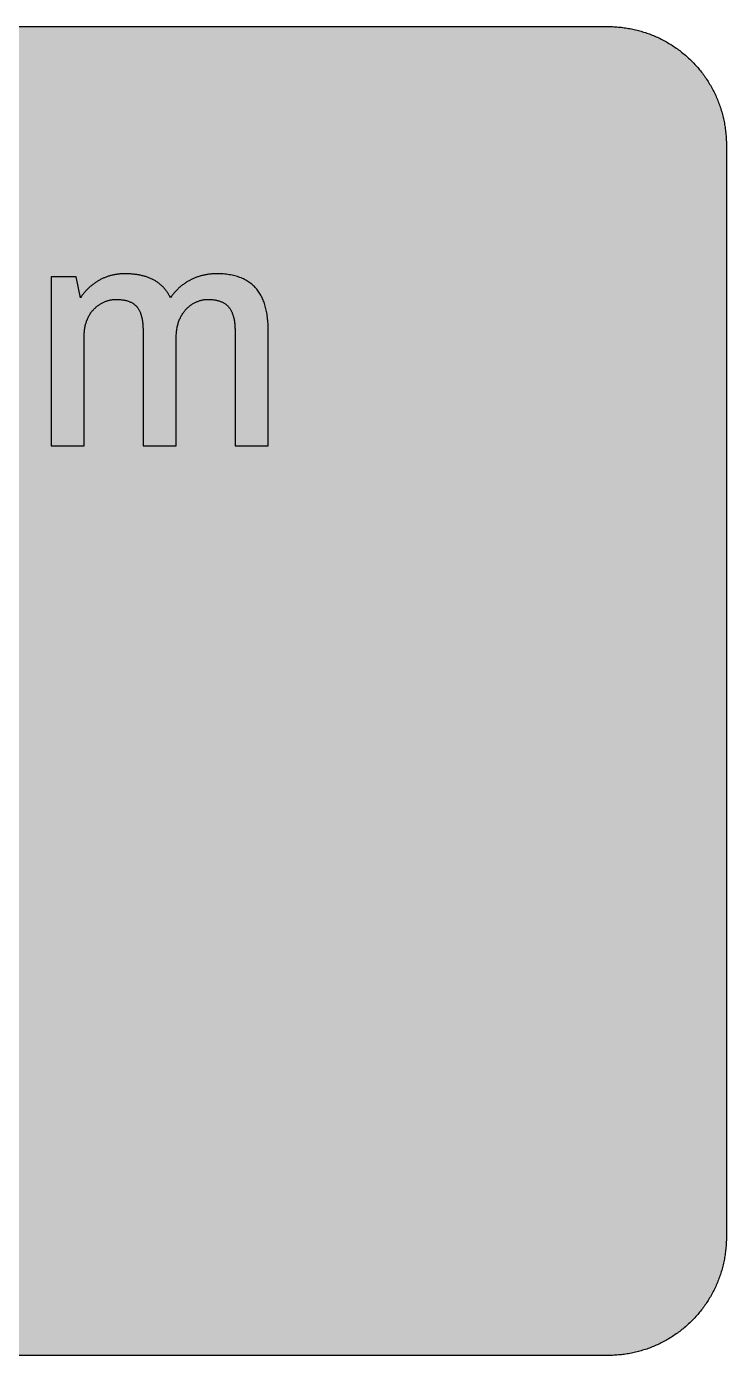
# Model space of a CAD drawing. Header units: millimetres. Extents: x 0 to 212, y 0 to 159.
# Drawn here: x 128.2 to 211.7, y 0.1 to 158.8 of the extents above; entities that cross this region are included whole.
import ezdxf

# ---------------------------------------------------------------- set-up
doc = ezdxf.new("R2010")
doc.units = ezdxf.units.MM

msp = doc.modelspace()

# ---------------------------------------------------------------- hatches: boundary and pattern name
for color, points in [(254, [(14.1633, 0.0536), (13.9878, 0.0533), (13.8125, 0.0559), (13.6373, 0.061), (13.462, 0.0686), (13.2893, 0.0787), (13.114, 0.0914), (12.9413, 0.1041), (12.7686, 0.1219), (12.5959, 0.1397), (12.4231, 0.16), (12.2504, 0.1829), (12.0777, 0.2057), (11.9075, 0.2337), (11.7373, 0.2616), (11.5672, 0.2921), (11.397, 0.3251), (11.2268, 0.3607), (11.0592, 0.3988), (10.8915, 0.4369), (10.7239, 0.4775), (10.5562, 0.5207), (10.3886, 0.5664), (10.2235, 0.6121), (10.0584, 0.6629), (9.8933, 0.7137), (9.7307, 0.7671), (9.5682, 0.8204), (9.4056, 0.8788), (9.2431, 0.9373), (9.083, 0.9982), (8.923, 1.0617), (8.763, 1.1252), (8.6055, 1.1938), (8.4455, 1.2624), (8.2906, 1.331), (8.1331, 1.4046), (7.9781, 1.4783), (7.8232, 1.5545), (7.6708, 1.6332), (7.5184, 1.7145), (7.366, 1.7958), (7.2161, 1.8796), (7.0663, 1.966), (6.919, 2.0523), (6.7716, 2.1438), (6.6243, 2.2352), (6.4795, 2.3266), (6.3348, 2.4232), (6.19, 2.5197), (6.0477, 2.6187), (5.908, 2.7178), (5.7683, 2.8194), (5.6286, 2.9235), (5.4915, 3.0302), (5.3543, 3.1369), (5.2197, 3.2461), (5.0851, 3.3579), (4.953, 3.4722), (4.8209, 3.5865), (4.6914, 3.7033), (4.5644, 3.8202), (4.4348, 3.9395), (4.3104, 4.0615), (4.1859, 4.1859), (4.0615, 4.3104), (3.9395, 4.4348), (3.8202, 4.5618), (3.7033, 4.6914), (3.5865, 4.8209), (3.4722, 4.953), (3.3579, 5.0851), (3.2487, 5.2197), (3.1369, 5.3543), (3.0302, 5.4915), (2.9235, 5.6286), (2.8194, 5.7683), (2.7178, 5.908), (2.6187, 6.0477), (2.5197, 6.19), (2.4232, 6.3348), (2.3266, 6.477), (2.2352, 6.6243), (2.1438, 6.7691), (2.0523, 6.919), (1.966, 7.0663), (1.8796, 7.2161), (1.7958, 7.366), (1.7145, 7.5184), (1.6332, 7.6708), (1.5545, 7.8232), (1.4783, 7.9781), (1.4046, 8.1331), (1.331, 8.2906), (1.2598, 8.4455), (1.1913, 8.603), (1.1252, 8.763), (1.0592, 8.923), (0.9982, 9.083), (0.9373, 9.2431), (0.8763, 9.4056), (0.8204, 9.5682), (0.7645, 9.7307), (0.7112, 9.8933), (0.6604, 10.0584), (0.6121, 10.2235), (0.5639, 10.3911), (0.5207, 10.5562), (0.4775, 10.7239), (0.4343, 10.8915), (0.3962, 11.0592), (0.3607, 11.2268), (0.3251, 11.397), (0.2921, 11.5672), (0.2616, 11.7373), (0.2311, 11.9075), (0.2057, 12.0802), (0.1803, 12.2504), (0.1575, 12.4231), (0.1372, 12.5959), (0.1194, 12.7686), (0.1041, 12.9413), (0.0889, 13.1166), (0.0787, 13.2893), (0.0686, 13.4645), (0.061, 13.6373), (0.0559, 13.8125), (0.0508, 13.9878), (0.0508, 14.163), (0.0522, 144.6925), (0.0508, 144.8664), (0.0559, 145.0416), (0.061, 145.2169), (0.0686, 145.3896), (0.0787, 145.5649), (0.0889, 145.7376), (0.1041, 145.9128), (0.1194, 146.0856), (0.1372, 146.2583), (0.1575, 146.431), (0.1803, 146.6037), (0.2057, 146.7739), (0.2311, 146.9466), (0.2616, 147.1168), (0.2921, 147.287), (0.3251, 147.4572), (0.3607, 147.6248), (0.3962, 147.795), (0.4343, 147.9626), (0.4775, 148.1303), (0.5207, 148.2979), (0.5639, 148.463), (0.6121, 148.6281), (0.6604, 148.7932), (0.7112, 148.9583), (0.7645, 149.1234), (0.8204, 149.286), (0.8763, 149.4485), (0.9373, 149.6111), (0.9982, 149.7711), (1.0592, 149.9311), (1.1252, 150.0911), (1.1913, 150.2486), (1.2598, 150.4061), (1.331, 150.5636), (1.4046, 150.7185), (1.4783, 150.876), (1.5545, 151.0284), (1.6332, 151.1833), (1.7145, 151.3357), (1.7958, 151.4856), (1.8796, 151.638), (1.966, 151.7879), (2.0523, 151.9352), (2.1438, 152.0825), (2.2352, 152.2298), (2.3266, 152.3746), (2.4232, 152.5194), (2.5197, 152.6616), (2.6187, 152.8039), (2.7178, 152.9461), (2.8194, 153.0858), (2.9235, 153.2255), (3.0302, 153.3627), (3.1369, 153.4973), (3.2487, 153.6344), (3.3579, 153.7665), (3.4722, 153.8986), (3.5865, 154.0307), (3.7033, 154.1602), (3.8202, 154.2898), (3.9395, 154.4168), (4.0615, 154.5438), (4.1859, 154.6682), (4.3104, 154.7901), (4.4348, 154.9121), (4.5644, 155.034), (4.6914, 155.1508), (4.8209, 155.2677), (4.953, 155.382), (5.0851, 155.4937), (5.2197, 155.6055), (5.3543, 155.7147), (5.4915, 155.8239), (5.6286, 155.9281), (5.7683, 156.0322), (5.908, 156.1338), (6.0477, 156.2354), (6.19, 156.3345), (6.3348, 156.431), (6.4795, 156.525), (6.6243, 156.6189), (6.7716, 156.7104), (6.919, 156.7993), (7.0663, 156.8882), (7.2161, 156.9745), (7.366, 157.0584), (7.5184, 157.1396), (7.6708, 157.2209), (7.8232, 157.2971), (7.9781, 157.3733), (8.1331, 157.4495), (8.2906, 157.5206), (8.4455, 157.5918), (8.6055, 157.6603), (8.763, 157.7289), (8.923, 157.7924), (9.083, 157.8559), (9.2431, 157.9169), (9.4056, 157.9753), (9.5682, 158.0337), (9.7307, 158.0871), (9.8933, 158.1404), (10.0584, 158.1912), (10.2235, 158.242), (10.3886, 158.2877), (10.5562, 158.3334), (10.7239, 158.3766), (10.8915, 158.4173), (11.0592, 158.4579), (11.2268, 158.4935), (11.397, 158.529), (11.5672, 158.562), (11.7373, 158.5925), (11.9075, 158.6205), (12.0777, 158.6484), (12.2504, 158.6713), (12.4231, 158.6941), (12.5959, 158.7144), (12.7686, 158.7322), (12.9413, 158.75), (13.114, 158.7627), (13.2893, 158.7754), (13.462, 158.7856), (13.6373, 158.7932), (13.8125, 158.7983), (13.9878, 158.8008), (14.163, 158.8033), (197.6078, 158.8036), (197.7822, 158.8008), (197.9574, 158.7983), (198.1327, 158.7932), (198.3054, 158.7856), (198.4807, 158.7754), (198.6534, 158.7627), (198.8287, 158.75), (199.0014, 158.7322), (199.1741, 158.7144), (199.3468, 158.6941), (199.5195, 158.6713), (199.6897, 158.6484), (199.8624, 158.6205), (200.0326, 158.5925), (200.2028, 158.562), (200.373, 158.529), (200.5432, 158.4935), (200.7108, 158.4579), (200.8784, 158.4173), (201.0461, 158.3766), (201.2137, 158.3334), (201.3788, 158.2877), (201.5465, 158.242), (201.7116, 158.1912), (201.8767, 158.1404), (202.0392, 158.0871), (202.2018, 158.0337), (202.3643, 157.9753), (202.5269, 157.9169), (202.6869, 157.8559), (202.8469, 157.7924), (203.007, 157.7289), (203.167, 157.6603), (203.3245, 157.5918), (203.4794, 157.5206), (203.6369, 157.4495), (203.7918, 157.3733), (203.9468, 157.2971), (204.0992, 157.2209), (204.2516, 157.1396), (204.404, 157.0584), (204.5538, 156.9745), (204.7037, 156.8882), (204.8535, 156.7993), (205.0009, 156.7104), (205.1456, 156.6189), (205.293, 156.525), (205.4352, 156.431), (205.58, 156.3345), (205.7222, 156.2354), (205.8619, 156.1338), (206.0016, 156.0322), (206.1413, 155.9281), (206.2785, 155.8239), (206.4156, 155.7147), (206.5503, 155.6055), (206.6849, 155.4937), (206.817, 155.382), (206.949, 155.2677), (207.0786, 155.1508), (207.2081, 155.034), (207.3351, 154.9121), (207.4596, 154.7901), (207.584, 154.6682), (207.7085, 154.5438), (207.8304, 154.4168), (207.9498, 154.2898), (208.0666, 154.1602), (208.1835, 154.0307), (208.2978, 153.8986), (208.4121, 153.7665), (208.5238, 153.6344), (208.6331, 153.4973), (208.7397, 153.3627), (208.8464, 153.2255), (208.9506, 153.0858), (209.0522, 152.9461), (209.1512, 152.8039), (209.2503, 152.6616), (209.3468, 152.5194), (209.4433, 152.3746), (209.5348, 152.2298), (209.6262, 152.0825), (209.7176, 151.9352), (209.804, 151.7879), (209.8904, 151.638), (209.9742, 151.4856), (210.0555, 151.3357), (210.1367, 151.1833), (210.2155, 151.0284), (210.2917, 150.876), (210.3653, 150.7185), (210.439, 150.5636), (210.5076, 150.4061), (210.5762, 150.2486), (210.6447, 150.0911), (210.7082, 149.9311), (210.7717, 149.7711), (210.8327, 149.6111), (210.8911, 149.4485), (210.9495, 149.286), (211.0029, 149.1234), (211.0562, 148.9583), (211.107, 148.7932), (211.1578, 148.6281), (211.2035, 148.463), (211.2493, 148.2979), (211.2924, 148.1303), (211.3331, 147.9626), (211.3712, 147.795), (211.4093, 147.6248), (211.4448, 147.4572), (211.4779, 147.287), (211.5083, 147.1168), (211.5363, 146.9466), (211.5642, 146.7739), (211.5871, 146.6037), (211.6099, 146.431), (211.6303, 146.2583), (211.648, 146.0856), (211.6658, 145.9128), (211.6785, 145.7376), (211.6912, 145.5649), (211.7014, 145.3896), (211.709, 145.2169), (211.7141, 145.0416), (211.7166, 144.8664), (211.7166, 144.6911), (211.7189, 14.1647), (211.7166, 13.9878), (211.7141, 13.8125), (211.709, 13.6373), (211.7014, 13.4645), (211.6912, 13.2893), (211.6785, 13.1166), (211.6658, 12.9413), (211.648, 12.7686), (211.6303, 12.5959), (211.6099, 12.4231), (211.5871, 12.2504), (211.5642, 12.0802), (211.5363, 11.9075), (211.5083, 11.7373), (211.4779, 11.5672), (211.4448, 11.397), (211.4093, 11.2268), (211.3712, 11.0592), (211.3331, 10.8915), (211.2924, 10.7239), (211.2493, 10.5562), (211.2035, 10.3911), (211.1578, 10.2235), (211.107, 10.0584), (211.0562, 9.8933), (211.0029, 9.7307), (210.9495, 9.5682), (210.8911, 9.4056), (210.8327, 9.2431), (210.7717, 9.083), (210.7082, 8.923), (210.6447, 8.763), (210.5762, 8.603), (210.5076, 8.4455), (210.439, 8.2906), (210.3653, 8.1331), (210.2917, 7.9781), (210.2155, 7.8232), (210.1367, 7.6708), (210.0555, 7.5184), (209.9742, 7.366), (209.8904, 7.2161), (209.804, 7.0663), (209.7176, 6.919), (209.6262, 6.7691), (209.5348, 6.6243), (209.4433, 6.477), (209.3468, 6.3348), (209.2503, 6.19), (209.1512, 6.0477), (209.0522, 5.908), (208.9506, 5.7683), (208.8464, 5.6286), (208.7397, 5.4915), (208.6331, 5.3543), (208.5238, 5.2197), (208.4121, 5.0851), (208.2978, 4.953), (208.1835, 4.8209), (208.0666, 4.6914), (207.9498, 4.5618), (207.8304, 4.4348), (207.7085, 4.3104), (207.584, 4.1859), (207.4596, 4.0615), (207.3351, 3.9395), (207.2081, 3.8202), (207.0786, 3.7033), (206.949, 3.5865), (206.817, 3.4722), (206.6849, 3.3579), (206.5503, 3.2461), (206.4156, 3.1369), (206.2785, 3.0302), (206.1413, 2.9235), (206.0016, 2.8194), (205.8619, 2.7178), (205.7222, 2.6187), (205.58, 2.5197), (205.4352, 2.4232), (205.293, 2.3266), (205.1456, 2.2352), (205.0009, 2.1438), (204.8535, 2.0523), (204.7037, 1.966), (204.5538, 1.8796), (204.404, 1.7958), (204.2516, 1.7145), (204.0992, 1.6332), (203.9468, 1.5545), (203.7918, 1.4783), (203.6369, 1.4046), (203.4794, 1.331), (203.3245, 1.2624), (203.167, 1.1938), (203.007, 1.1252), (202.8469, 1.0617), (202.6869, 0.9982), (202.5269, 0.9373), (202.3643, 0.8788), (202.2018, 0.8204), (202.0392, 0.7671), (201.8767, 0.7137), (201.7116, 0.6629), (201.5465, 0.6121), (201.3788, 0.5664), (201.2137, 0.5207), (201.0461, 0.4775), (200.8784, 0.4369), (200.7108, 0.3988), (200.5432, 0.3607), (200.373, 0.3251), (200.2028, 0.2921), (200.0326, 0.2616), (199.8624, 0.2337), (199.6897, 0.2057), (199.5195, 0.1829), (199.3468, 0.16), (199.1741, 0.1397), (199.0014, 0.1219), (198.8287, 0.1041), (198.6534, 0.0914), (198.4807, 0.0787), (198.3054, 0.0686), (198.1327, 0.061), (197.9574, 0.0559), (197.7822, 0.0533), (197.6069, 0.0533)]), (59, [(146.0306, 108.7092), (146.0306, 121.708), (146.0297, 121.854), (146.0348, 121.9962), (146.0424, 122.1359), (146.0551, 122.2756), (146.0678, 122.4102), (146.0856, 122.5448), (146.1033, 122.6744), (146.1262, 122.8014), (146.1516, 122.9284), (146.177, 123.0503), (146.2075, 123.1722), (146.2405, 123.2891), (146.2761, 123.4059), (146.3116, 123.5177), (146.3523, 123.6294), (146.3929, 123.7361), (146.4361, 123.8428), (146.4818, 123.9444), (146.5301, 124.046), (146.5809, 124.1425), (146.6317, 124.239), (146.685, 124.333), (146.7409, 124.4244), (146.7993, 124.5133), (146.8577, 124.5997), (146.9187, 124.6835), (146.9796, 124.7648), (147.0431, 124.8435), (147.1092, 124.9197), (147.1752, 124.9934), (147.2413, 125.0671), (147.3098, 125.1356), (147.3784, 125.2042), (147.4495, 125.2703), (147.5232, 125.3312), (147.5943, 125.3922), (147.668, 125.4506), (147.7416, 125.5065), (147.8178, 125.5624), (147.894, 125.6132), (147.9702, 125.6614), (148.0464, 125.7097), (148.1252, 125.7554), (148.2039, 125.7986), (148.2801, 125.8392), (148.3589, 125.8773), (148.4376, 125.9129), (148.5163, 125.9484), (148.5976, 125.9789), (148.6764, 126.0094), (148.7551, 126.0373), (148.8338, 126.0627), (148.9126, 126.0856), (148.9913, 126.1085), (149.0701, 126.1262), (149.1488, 126.144), (149.2275, 126.1593), (149.3037, 126.172), (149.3799, 126.1847), (149.4561, 126.1923), (149.5323, 126.1999), (149.606, 126.205), (149.6822, 126.2075), (149.7533, 126.2101), (149.8625, 126.2075), (149.9692, 126.205), (150.0734, 126.2024), (150.175, 126.1948), (150.2766, 126.1897), (150.3731, 126.1796), (150.4696, 126.1694), (150.5636, 126.1567), (150.6576, 126.1415), (150.749, 126.1262), (150.8354, 126.1085), (150.9243, 126.0907), (151.0081, 126.0678), (151.0919, 126.0475), (151.1732, 126.0221), (151.2519, 125.9942), (151.3307, 125.9662), (151.4043, 125.9383), (151.4805, 125.9053), (151.5516, 125.8722), (151.6228, 125.8367), (151.6888, 125.7986), (151.7574, 125.7579), (151.8209, 125.7173), (151.8844, 125.6741), (151.9453, 125.6284), (152.0063, 125.5827), (152.0622, 125.5319), (152.1181, 125.4811), (152.1739, 125.4277), (152.2273, 125.3744), (152.2781, 125.316), (152.3263, 125.2576), (152.3746, 125.1966), (152.4203, 125.1331), (152.4635, 125.0671), (152.5067, 124.9985), (152.5473, 124.9299), (152.5854, 124.8588), (152.6235, 124.7826), (152.6591, 124.7064), (152.6946, 124.6302), (152.7251, 124.5489), (152.7581, 124.4651), (152.7861, 124.3813), (152.814, 124.2949), (152.8394, 124.2035), (152.8648, 124.112), (152.8877, 124.018), (152.9105, 123.9241), (152.9309, 123.825), (152.9486, 123.7234), (152.9664, 123.6218), (152.9817, 123.5151), (152.9944, 123.4084), (153.0071, 123.2967), (153.0172, 123.1849), (153.0274, 123.0706), (153.035, 122.9512), (153.0426, 122.8319), (153.0477, 122.7099), (153.0502, 122.5855), (153.0528, 122.4585), (153.0528, 122.3289), (153.0544, 108.7092), (157.0122, 108.7092), (157.0122, 122.5225), (157.0101, 122.7226), (157.005, 122.9233), (156.9999, 123.1189), (156.9898, 123.3145), (156.9771, 123.505), (156.9618, 123.6929), (156.9441, 123.8783), (156.9237, 124.0587), (156.9009, 124.239), (156.8755, 124.4143), (156.845, 124.587), (156.8145, 124.7572), (156.779, 124.9248), (156.7409, 125.0899), (156.7028, 125.2525), (156.657, 125.41), (156.6113, 125.5649), (156.5631, 125.7173), (156.5097, 125.8672), (156.4564, 126.0119), (156.398, 126.1567), (156.337, 126.2964), (156.271, 126.4336), (156.2049, 126.5682), (156.1338, 126.6977), (156.0601, 126.8273), (155.9839, 126.9517), (155.9052, 127.0737), (155.8239, 127.1905), (155.7376, 127.3073), (155.6487, 127.4191), (155.5572, 127.5283), (155.4607, 127.6325), (155.3616, 127.7366), (155.26, 127.8357), (155.1559, 127.9296), (155.0467, 128.0236), (154.9375, 128.1125), (154.8206, 128.1989), (154.7038, 128.2827), (154.5819, 128.364), (154.4574, 128.4402), (154.3304, 128.5138), (154.1983, 128.5824), (154.0637, 128.6485), (153.9265, 128.712), (153.7843, 128.7729), (153.6395, 128.8288), (153.4897, 128.8821), (153.3398, 128.9329), (153.1849, 128.9787), (153.0248, 129.0218), (152.8623, 129.0625), (152.6972, 129.098), (152.527, 129.1311), (152.3543, 129.1615), (152.179, 129.1869), (151.9987, 129.2098), (151.8133, 129.2301), (151.6278, 129.2454), (151.4373, 129.2581), (151.2418, 129.2657), (151.0436, 129.2708), (150.8404, 129.2733), (150.7439, 129.2733), (150.6474, 129.2708), (150.5509, 129.2682), (150.4544, 129.2631), (150.3578, 129.2581), (150.2613, 129.2504), (150.1673, 129.2403), (150.0708, 129.2301), (149.9743, 129.22), (149.8778, 129.2073), (149.7813, 129.1946), (149.6847, 129.1793), (149.5908, 129.1615), (149.4942, 129.1438), (149.3977, 129.1234), (149.3037, 129.1031), (149.2098, 129.0803), (149.1132, 129.0574), (149.0193, 129.032), (148.9253, 129.0066), (148.8313, 128.9787), (148.7373, 128.9482), (148.6459, 128.9177), (148.5519, 128.8872), (148.4605, 128.8542), (148.3665, 128.8186), (148.275, 128.7831), (148.1836, 128.745), (148.0947, 128.7069), (148.0033, 128.6662), (147.9144, 128.6231), (147.8229, 128.5799), (147.734, 128.5342), (147.6477, 128.4884), (147.5588, 128.4402), (147.4724, 128.3919), (147.386, 128.3411), (147.2997, 128.2903), (147.2133, 128.2344), (147.1295, 128.1811), (147.0457, 128.1252), (146.9619, 128.0668), (146.878, 128.0058), (146.7968, 127.9449), (146.7155, 127.8839), (146.6342, 127.8179), (146.5555, 127.7518), (146.4767, 127.6858), (146.398, 127.6172), (146.3192, 127.5461), (146.243, 127.475), (146.1668, 127.4013), (146.0932, 127.3277), (146.0195, 127.2515), (145.9459, 127.1727), (145.8722, 127.094), (145.8011, 127.0127), (145.7325, 126.9314), (145.6614, 126.8451), (145.5928, 126.7612), (145.5268, 126.6723), (145.4607, 126.5834), (145.3947, 126.4945), (145.3312, 126.4006), (145.288, 126.4895), (145.2448, 126.5784), (145.1991, 126.6622), (145.1534, 126.7485), (145.1051, 126.8298), (145.0569, 126.9111), (145.0061, 126.9924), (144.9553, 127.0711), (144.9019, 127.1499), (144.846, 127.2235), (144.7902, 127.2997), (144.7343, 127.3734), (144.6759, 127.4445), (144.6174, 127.5156), (144.5539, 127.5842), (144.493, 127.6528), (144.4295, 127.7188), (144.3634, 127.7849), (144.2974, 127.8484), (144.2288, 127.9093), (144.1602, 127.9703), (144.0891, 128.0312), (144.018, 128.0897), (143.9443, 128.1455), (143.8707, 128.2014), (143.7945, 128.2548), (143.7157, 128.3081), (143.637, 128.3589), (143.5583, 128.4097), (143.477, 128.458), (143.3932, 128.5062), (143.3093, 128.5519), (143.223, 128.5951), (143.1366, 128.6383), (143.0477, 128.6789), (142.9563, 128.7196), (142.8648, 128.7577), (142.7734, 128.7958), (142.6794, 128.8313), (142.5829, 128.8669), (142.4864, 128.8999), (142.3873, 128.9304), (142.2883, 128.9609), (142.1867, 128.9914), (142.0851, 129.0168), (141.9809, 129.0447), (141.8742, 129.0676), (141.7676, 129.093), (141.6583, 129.1133), (141.5491, 129.1336), (141.4374, 129.1539), (141.3256, 129.1717), (141.2113, 129.1869), (141.0945, 129.2022), (140.9776, 129.2149), (140.8582, 129.2276), (140.7389, 129.2377), (140.6169, 129.2479), (140.495, 129.2555), (140.3706, 129.2631), (140.2461, 129.2682), (140.1166, 129.2708), (139.9896, 129.2733), (139.8575, 129.2733), (139.7635, 129.2733), (139.6695, 129.2708), (139.5755, 129.2682), (139.4816, 129.2631), (139.3876, 129.2555), (139.2936, 129.2479), (139.1996, 129.2403), (139.1056, 129.2301), (139.0142, 129.2174), (138.9202, 129.2047), (138.8288, 129.1895), (138.7348, 129.1742), (138.6434, 129.1565), (138.5519, 129.1387), (138.4605, 129.1184), (138.369, 129.098), (138.2776, 129.0752), (138.1862, 129.0498), (138.0973, 129.0244), (138.0058, 128.999), (137.9169, 128.971), (137.828, 128.9406), (137.7391, 128.9101), (137.6502, 128.8771), (137.5613, 128.8415), (137.475, 128.8059), (137.3861, 128.7704), (137.2997, 128.7323), (137.2133, 128.6916), (137.1295, 128.651), (137.0432, 128.6104), (136.9593, 128.5646), (136.873, 128.5189), (136.7892, 128.4732), (136.7079, 128.4249), (136.6241, 128.3767), (136.5428, 128.3233), (136.4615, 128.2725), (136.3802, 128.2192), (136.2989, 128.1633), (136.2202, 128.1074), (136.1389, 128.049), (136.0627, 127.9881), (135.984, 127.9271), (135.9078, 127.8661), (135.829, 127.8001), (135.7554, 127.7366), (135.6792, 127.668), (135.6055, 127.602), (135.5319, 127.5309), (135.4582, 127.4597), (135.3845, 127.3861), (135.3134, 127.3124), (135.2448, 127.2388), (135.1737, 127.16), (135.1051, 127.0813), (135.0366, 127.0025), (134.968, 126.9213), (134.9019, 126.8374), (134.8359, 126.7536), (134.7724, 126.6673), (134.7064, 126.5809), (134.6454, 126.492), (134.5819, 126.4006), (134.0788, 128.8877), (131.0901, 128.8877), (131.0901, 108.7092), (135.049, 108.7092), (135.049, 121.9408), (135.0493, 122.0775), (135.0543, 122.2121), (135.062, 122.3442), (135.0721, 122.4737), (135.0874, 122.6007), (135.1026, 122.7252), (135.1229, 122.8496), (135.1458, 122.969), (135.1712, 123.0884), (135.1991, 123.2027), (135.2296, 123.317), (135.2626, 123.4288), (135.2982, 123.538), (135.3337, 123.6447), (135.3744, 123.7488), (135.4176, 123.8504), (135.4607, 123.9495), (135.509, 124.0485), (135.5573, 124.1425), (135.6081, 124.2365), (135.6589, 124.3279), (135.7147, 124.4168), (135.7706, 124.5032), (135.8265, 124.587), (135.8875, 124.6683), (135.9484, 124.747), (136.0094, 124.8258), (136.0729, 124.902), (136.1389, 124.9731), (136.205, 125.0442), (136.2735, 125.1128), (136.3421, 125.1814), (136.4132, 125.2449), (136.4844, 125.3058), (136.5555, 125.3668), (136.6291, 125.4252), (136.7028, 125.4811), (136.779, 125.5344), (136.8527, 125.5852), (136.9289, 125.636), (137.0051, 125.6843), (137.0838, 125.7275), (137.16, 125.7706), (137.2387, 125.8138), (137.3175, 125.8519), (137.3962, 125.8875), (137.4724, 125.923), (137.5512, 125.9561), (137.6299, 125.9865), (137.7086, 126.017), (137.7874, 126.0424), (137.8661, 126.0678), (137.9449, 126.0907), (138.0236, 126.111), (138.0998, 126.1288), (138.1785, 126.1466), (138.2547, 126.1618), (138.3309, 126.1745), (138.4071, 126.1847), (138.4808, 126.1923), (138.5545, 126.1999), (138.6281, 126.205), (138.7018, 126.2075), (138.7729, 126.2101), (138.8821, 126.2075), (138.9863, 126.205), (139.0904, 126.2024), (139.1945, 126.1974), (139.2936, 126.1897), (139.3927, 126.1821), (139.4892, 126.172), (139.5832, 126.1618), (139.6746, 126.1491), (139.766, 126.1339), (139.8549, 126.1186), (139.9413, 126.1008), (140.0277, 126.0805), (140.1089, 126.0602), (140.1902, 126.0373), (140.2715, 126.0119), (140.3477, 125.9865), (140.4239, 125.9561), (140.4976, 125.9281), (140.5687, 125.8951), (140.6398, 125.8621), (140.7084, 125.8265), (140.7744, 125.7884), (140.8405, 125.7478), (140.904, 125.7071), (140.9649, 125.664), (141.0233, 125.6182), (141.0818, 125.57), (141.1376, 125.5217), (141.191, 125.4684), (141.2443, 125.415), (141.2951, 125.3592), (141.3459, 125.3033), (141.3916, 125.2423), (141.4374, 125.1788), (141.4831, 125.1153), (141.5237, 125.0493), (141.5644, 124.9807), (141.605, 124.9096), (141.6431, 124.8359), (141.6787, 124.7597), (141.7117, 124.681), (141.7447, 124.5997), (141.7752, 124.5184), (141.8057, 124.4321), (141.8336, 124.3457), (141.859, 124.2543), (141.8844, 124.1628), (141.9073, 124.0663), (141.9276, 123.9698), (141.9479, 123.8707), (141.9682, 123.7666), (141.9835, 123.6624), (141.9987, 123.5532), (142.0139, 123.444), (142.0266, 123.3297), (142.0368, 123.2154), (142.047, 123.096), (142.0546, 122.9741), (142.0597, 122.8522), (142.0647, 122.7252), (142.0698, 122.5956), (142.0724, 122.4636), (142.0724, 122.3289), (142.0731, 108.7092)])]:
    msp.add_hatch(color=color).paths.add_polyline_path(points)
h = msp.add_hatch(color=59)
h.paths.add_polyline_path([(14.1633, 3.5814), (13.8887, 3.5839), (13.6169, 3.5941), (13.3477, 3.6119), (13.081, 3.6347), (12.8143, 3.6652), (12.5501, 3.7008), (12.2885, 3.7465), (12.0294, 3.7948), (11.7729, 3.8506), (11.5164, 3.9141), (11.2649, 3.9827), (11.016, 4.0564), (10.7671, 4.1351), (10.5232, 4.2215), (10.2819, 4.3129), (10.0432, 4.412), (9.8069, 4.5161), (9.5733, 4.6228), (9.3447, 4.7371), (9.1186, 4.8565), (8.8951, 4.9809), (8.6741, 5.113), (8.4582, 5.2476), (8.2448, 5.3873), (8.0366, 5.5321), (7.8308, 5.682), (7.6276, 5.8369), (7.4295, 5.9969), (7.2365, 6.1595), (7.046, 6.3297), (6.8605, 6.5024), (6.6777, 6.6802), (6.5024, 6.8605), (6.3271, 7.046), (6.1595, 7.2365), (5.9969, 7.432), (5.8369, 7.6302), (5.682, 7.8308), (5.5321, 8.0366), (5.3873, 8.2448), (5.2451, 8.4582), (5.1105, 8.6741), (4.9809, 8.8951), (4.8565, 9.1186), (4.7371, 9.3447), (4.6228, 9.5758), (4.5136, 9.8069), (4.4094, 10.0432), (4.3129, 10.2819), (4.2215, 10.5232), (4.1351, 10.7696), (4.0538, 11.016), (3.9802, 11.2649), (3.9116, 11.5189), (3.8506, 11.7729), (3.7948, 12.0294), (3.744, 12.2911), (3.7008, 12.5527), (3.6627, 12.8143), (3.6322, 13.081), (3.6093, 13.3502), (3.5916, 13.6195), (3.5814, 13.8913), (3.5789, 14.163), (3.58, 144.6925), (3.5814, 144.9654), (3.5916, 145.2347), (3.6093, 145.5064), (3.6322, 145.7731), (3.6627, 146.0398), (3.7008, 146.304), (3.744, 146.5656), (3.7948, 146.8247), (3.8506, 147.0812), (3.9116, 147.3352), (3.9802, 147.5892), (4.0538, 147.8382), (4.1351, 148.0845), (4.2215, 148.3309), (4.3129, 148.5722), (4.4094, 148.811), (4.5136, 149.0472), (4.6228, 149.2783), (4.7371, 149.5095), (4.8565, 149.7355), (4.9809, 149.9591), (5.1105, 150.1775), (5.2451, 150.3959), (5.3873, 150.6093), (5.5321, 150.8176), (5.682, 151.0233), (5.8369, 151.224), (5.9969, 151.4221), (6.1595, 151.6177), (6.3271, 151.8056), (6.5024, 151.9936), (6.6777, 152.1739), (6.8605, 152.3517), (7.046, 152.5245), (7.2365, 152.6946), (7.4295, 152.8572), (7.6276, 153.0172), (7.8308, 153.1722), (8.0366, 153.322), (8.2448, 153.4668), (8.4582, 153.6065), (8.6741, 153.7411), (8.8951, 153.8732), (9.1186, 153.9977), (9.3447, 154.117), (9.5733, 154.2313), (9.8069, 154.3406), (10.0432, 154.4422), (10.2819, 154.5412), (10.5232, 154.6327), (10.7671, 154.719), (11.016, 154.7978), (11.2649, 154.874), (11.5164, 154.9425), (11.7729, 155.0035), (12.0294, 155.0594), (12.2885, 155.1102), (12.5501, 155.1534), (12.8143, 155.1889), (13.081, 155.2194), (13.3477, 155.2448), (13.6169, 155.26), (13.8887, 155.2702), (14.163, 155.2753), (197.6078, 155.2758), (197.8787, 155.2702), (198.1505, 155.26), (198.4197, 155.2448), (198.689, 155.2194), (198.9557, 155.1889), (199.2173, 155.1534), (199.4789, 155.1102), (199.7405, 155.0594), (199.9971, 155.0035), (200.2511, 154.9425), (200.5051, 154.874), (200.754, 154.7978), (201.0004, 154.719), (201.2467, 154.6327), (201.488, 154.5412), (201.7268, 154.4422), (201.963, 154.3406), (202.1942, 154.2313), (202.4253, 154.117), (202.6514, 153.9977), (202.8749, 153.8732), (203.0959, 153.7411), (203.3118, 153.6065), (203.5251, 153.4668), (203.7334, 153.322), (203.9391, 153.1722), (204.1398, 153.0172), (204.3379, 152.8572), (204.5335, 152.6946), (204.724, 152.5245), (204.9094, 152.3517), (205.0898, 152.1739), (205.2676, 151.9936), (205.4403, 151.8056), (205.6105, 151.6177), (205.773, 151.4221), (205.933, 151.224), (206.088, 151.0233), (206.2378, 150.8176), (206.3826, 150.6093), (206.5223, 150.3959), (206.6569, 150.1775), (206.789, 149.9591), (206.9135, 149.7355), (207.0329, 149.5095), (207.1472, 149.2783), (207.2538, 149.0472), (207.358, 148.811), (207.457, 148.5722), (207.5485, 148.3309), (207.6348, 148.0845), (207.7136, 147.8382), (207.7872, 147.5892), (207.8558, 147.3352), (207.9193, 147.0812), (207.9752, 146.8247), (208.0235, 146.5656), (208.0692, 146.304), (208.1047, 146.0398), (208.1352, 145.7731), (208.1581, 145.5064), (208.1759, 145.2347), (208.186, 144.9654), (208.1911, 144.6911), (208.1911, 14.1647), (208.186, 13.8913), (208.1759, 13.6195), (208.1581, 13.3502), (208.1352, 13.081), (208.1047, 12.8143), (208.0692, 12.5527), (208.0235, 12.2911), (207.9752, 12.0294), (207.9193, 11.7729), (207.8558, 11.5189), (207.7872, 11.2649), (207.7136, 11.016), (207.6348, 10.7696), (207.5485, 10.5232), (207.457, 10.2819), (207.358, 10.0432), (207.2538, 9.8069), (207.1472, 9.5758), (207.0329, 9.3447), (206.9135, 9.1186), (206.789, 8.8951), (206.6569, 8.6741), (206.5223, 8.4582), (206.3826, 8.2448), (206.2378, 8.0366), (206.088, 7.8308), (205.933, 7.6302), (205.773, 7.432), (205.6105, 7.2365), (205.4403, 7.046), (205.2676, 6.8605), (205.0898, 6.6802), (204.9094, 6.5024), (204.724, 6.3297), (204.5335, 6.1595), (204.3379, 5.9969), (204.1398, 5.8369), (203.9391, 5.682), (203.7334, 5.5321), (203.5251, 5.3873), (203.3118, 5.2476), (203.0959, 5.113), (202.8749, 4.9809), (202.6514, 4.8565), (202.4253, 4.7371), (202.1942, 4.6228), (201.963, 4.5161), (201.7268, 4.412), (201.488, 4.3129), (201.2467, 4.2215), (201.0004, 4.1351), (200.754, 4.0564), (200.5051, 3.9827), (200.2511, 3.9141), (199.9971, 3.8506), (199.7405, 3.7948), (199.4789, 3.7465), (199.2173, 3.7008), (198.9557, 3.6652), (198.689, 3.6347), (198.4197, 3.6119), (198.1505, 3.5941), (197.8787, 3.5839), (197.6069, 3.5789)])
h.paths.add_polyline_path([(14.1633, 8.8731), (14.0259, 8.8748), (13.8887, 8.8798), (13.7541, 8.8875), (13.622, 8.9002), (13.4874, 8.9154), (13.3553, 8.9332), (13.2258, 8.9535), (13.0962, 8.9789), (12.9667, 9.0068), (12.8397, 9.0373), (12.7127, 9.0729), (12.5882, 9.1084), (12.4663, 9.1491), (12.3419, 9.1923), (12.2225, 9.238), (12.1031, 9.2888), (11.9837, 9.3396), (11.8694, 9.3929), (11.7526, 9.4513), (11.6408, 9.5098), (11.5291, 9.5733), (11.4198, 9.6368), (11.3106, 9.7053), (11.2039, 9.7765), (11.0998, 9.8476), (10.9957, 9.9238), (10.8966, 10), (10.7975, 10.0787), (10.6985, 10.1625), (10.6045, 10.2464), (10.5105, 10.3327), (10.4216, 10.4216), (10.3327, 10.5131), (10.2464, 10.6045), (10.16, 10.701), (10.0787, 10.7975), (10, 10.8966), (9.9212, 10.9982), (9.8476, 11.0998), (9.7739, 11.2039), (9.7053, 11.3106), (9.6368, 11.4198), (9.5707, 11.5291), (9.5098, 11.6408), (9.4488, 11.7551), (9.3929, 11.8694), (9.337, 11.9863), (9.2862, 12.1031), (9.238, 12.2225), (9.1923, 12.3444), (9.1491, 12.4663), (9.1084, 12.5908), (9.0703, 12.7152), (9.0373, 12.8397), (9.0068, 12.9692), (8.9789, 13.0962), (8.9535, 13.2258), (8.9306, 13.3579), (8.9129, 13.4899), (8.8976, 13.622), (8.8849, 13.7566), (8.8773, 13.8913), (8.8722, 14.0259), (8.8697, 14.163), (8.8717, 144.6925), (8.8722, 144.8283), (8.8773, 144.9629), (8.8849, 145.0975), (8.8976, 145.2321), (8.9129, 145.3642), (8.9306, 145.4963), (8.9535, 145.6284), (8.9789, 145.7579), (9.0068, 145.8849), (9.0373, 146.0144), (9.0703, 146.1389), (9.1084, 146.2634), (9.1491, 146.3878), (9.1923, 146.5097), (9.238, 146.6317), (9.2862, 146.751), (9.337, 146.8679), (9.3929, 146.9847), (9.4488, 147.099), (9.5098, 147.2133), (9.5707, 147.3251), (9.6368, 147.4343), (9.7053, 147.5435), (9.7739, 147.6502), (9.8476, 147.7543), (9.9212, 147.8559), (10, 147.9575), (10.0787, 148.0566), (10.16, 148.1531), (10.2464, 148.2496), (10.3327, 148.3411), (10.4216, 148.4325), (10.5105, 148.5214), (10.6045, 148.6078), (10.6985, 148.6916), (10.7975, 148.7754), (10.8966, 148.8542), (10.9957, 148.9304), (11.0998, 149.0066), (11.2039, 149.0777), (11.3106, 149.1488), (11.4198, 149.2174), (11.5291, 149.2809), (11.6408, 149.3444), (11.7526, 149.4028), (11.8694, 149.4612), (11.9837, 149.5146), (12.1031, 149.5679), (12.2225, 149.6162), (12.3419, 149.6619), (12.4663, 149.7051), (12.5882, 149.7457), (12.7127, 149.7813), (12.8397, 149.8168), (12.9667, 149.8473), (13.0962, 149.8752), (13.2258, 149.9006), (13.3553, 149.921), (13.4874, 149.9413), (13.622, 149.9565), (13.7541, 149.9667), (13.8887, 149.9768), (14.0259, 149.9819), (14.163, 149.9819), (197.6078, 149.9842), (197.7441, 149.9819), (197.8787, 149.9768), (198.0133, 149.9667), (198.1479, 149.9565), (198.28, 149.9413), (198.4121, 149.921), (198.5442, 149.9006), (198.6737, 149.8752), (198.8007, 149.8473), (198.9303, 149.8168), (199.0547, 149.7813), (199.1792, 149.7457), (199.3036, 149.7051), (199.4256, 149.6619), (199.5475, 149.6162), (199.6669, 149.5679), (199.7837, 149.5146), (199.9005, 149.4612), (200.0148, 149.4028), (200.1291, 149.3444), (200.2409, 149.2809), (200.3501, 149.2174), (200.4593, 149.1488), (200.566, 149.0777), (200.6702, 149.0066), (200.7718, 148.9304), (200.8734, 148.8542), (200.9724, 148.7754), (201.0689, 148.6916), (201.1655, 148.6078), (201.2569, 148.5214), (201.3483, 148.4325), (201.4372, 148.3411), (201.5236, 148.2496), (201.6074, 148.1531), (201.6912, 148.0566), (201.77, 147.9575), (201.8462, 147.8559), (201.9224, 147.7543), (201.9935, 147.6502), (202.0646, 147.5435), (202.1332, 147.4343), (202.1967, 147.3251), (202.2602, 147.2133), (202.3186, 147.099), (202.377, 146.9847), (202.4304, 146.8679), (202.4812, 146.751), (202.532, 146.6317), (202.5777, 146.5097), (202.6209, 146.3878), (202.6615, 146.2634), (202.6971, 146.1389), (202.7326, 146.0144), (202.7631, 145.8849), (202.7911, 145.7579), (202.8165, 145.6284), (202.8368, 145.4963), (202.8546, 145.3642), (202.8698, 145.2321), (202.8825, 145.0975), (202.8901, 144.9629), (202.8952, 144.8283), (202.8977, 144.6911), (202.8994, 14.1647), (202.8952, 14.0259), (202.8901, 13.8913), (202.8825, 13.7566), (202.8698, 13.622), (202.8546, 13.4899), (202.8368, 13.3579), (202.8165, 13.2258), (202.7911, 13.0962), (202.7631, 12.9692), (202.7326, 12.8397), (202.6971, 12.7152), (202.6615, 12.5908), (202.6209, 12.4663), (202.5777, 12.3444), (202.532, 12.2225), (202.4812, 12.1031), (202.4304, 11.9863), (202.377, 11.8694), (202.3186, 11.7551), (202.2602, 11.6408), (202.1967, 11.5291), (202.1332, 11.4198), (202.0646, 11.3106), (201.9935, 11.2039), (201.9224, 11.0998), (201.8462, 10.9982), (201.77, 10.8966), (201.6912, 10.7975), (201.6074, 10.701), (201.5236, 10.6045), (201.4372, 10.5131), (201.3483, 10.4216), (201.2569, 10.3327), (201.1655, 10.2464), (201.0689, 10.1625), (200.9724, 10.0787), (200.8734, 10), (200.7718, 9.9238), (200.6702, 9.8476), (200.566, 9.7765), (200.4593, 9.7053), (200.3501, 9.6368), (200.2409, 9.5733), (200.1291, 9.5098), (200.0148, 9.4513), (199.9005, 9.3929), (199.7837, 9.3396), (199.6669, 9.2888), (199.5475, 9.238), (199.4256, 9.1923), (199.3036, 9.1491), (199.1792, 9.1084), (199.0547, 9.0729), (198.9303, 9.0373), (198.8007, 9.0068), (198.6737, 8.9789), (198.5442, 8.9535), (198.4121, 8.9332), (198.28, 8.9154), (198.1479, 8.9002), (198.0133, 8.8875), (197.8787, 8.8798), (197.7441, 8.8748), (197.6069, 8.8722)], flags=16)

# ---------------------------------------------------------------- linework, layer by layer
at = {"color": 254}
msp.add_lwpolyline([(14.163, 158.8033), (197.6078, 158.8036), (197.7822, 158.8008), (197.9574, 158.7983), (198.1327, 158.7932), (198.3054, 158.7856), (198.4807, 158.7754), (198.6534, 158.7627), (198.8287, 158.75), (199.0014, 158.7322), (199.1741, 158.7144), (199.3468, 158.6941), (199.5195, 158.6713), (199.6897, 158.6484), (199.8624, 158.6205), (200.0326, 158.5925), (200.2028, 158.562), (200.373, 158.529), (200.5432, 158.4935), (200.7108, 158.4579), (200.8784, 158.4173), (201.0461, 158.3766), (201.2137, 158.3334), (201.3788, 158.2877), (201.5465, 158.242), (201.7116, 158.1912), (201.8767, 158.1404), (202.0392, 158.0871), (202.2018, 158.0337), (202.3643, 157.9753), (202.5269, 157.9169), (202.6869, 157.8559), (202.8469, 157.7924), (203.007, 157.7289), (203.167, 157.6603), (203.3245, 157.5918), (203.4794, 157.5206), (203.6369, 157.4495), (203.7918, 157.3733), (203.9468, 157.2971), (204.0992, 157.2209), (204.2516, 157.1396), (204.404, 157.0584), (204.5538, 156.9745), (204.7037, 156.8882), (204.8535, 156.7993), (205.0009, 156.7104), (205.1456, 156.6189), (205.293, 156.525), (205.4352, 156.431), (205.58, 156.3345), (205.7222, 156.2354), (205.8619, 156.1338), (206.0016, 156.0322), (206.1413, 155.9281), (206.2785, 155.8239), (206.4156, 155.7147), (206.5503, 155.6055), (206.6849, 155.4937), (206.817, 155.382), (206.949, 155.2677), (207.0786, 155.1508), (207.2081, 155.034), (207.3351, 154.9121), (207.4596, 154.7901), (207.584, 154.6682), (207.7085, 154.5438), (207.8304, 154.4168), (207.9498, 154.2898), (208.0666, 154.1602), (208.1835, 154.0307), (208.2978, 153.8986), (208.4121, 153.7665), (208.5238, 153.6344), (208.6331, 153.4973), (208.7397, 153.3627), (208.8464, 153.2255), (208.9506, 153.0858), (209.0522, 152.9461), (209.1512, 152.8039), (209.2503, 152.6616), (209.3468, 152.5194), (209.4433, 152.3746), (209.5348, 152.2298), (209.6262, 152.0825), (209.7176, 151.9352), (209.804, 151.7879), (209.8904, 151.638), (209.9742, 151.4856), (210.0555, 151.3357), (210.1367, 151.1833), (210.2155, 151.0284), (210.2917, 150.876), (210.3653, 150.7185), (210.439, 150.5636), (210.5076, 150.4061), (210.5762, 150.2486), (210.6447, 150.0911), (210.7082, 149.9311), (210.7717, 149.7711), (210.8327, 149.6111), (210.8911, 149.4485), (210.9495, 149.286), (211.0029, 149.1234), (211.0562, 148.9583), (211.107, 148.7932), (211.1578, 148.6281), (211.2035, 148.463), (211.2493, 148.2979), (211.2924, 148.1303), (211.3331, 147.9626), (211.3712, 147.795), (211.4093, 147.6248), (211.4448, 147.4572), (211.4779, 147.287), (211.5083, 147.1168), (211.5363, 146.9466), (211.5642, 146.7739), (211.5871, 146.6037), (211.6099, 146.431), (211.6303, 146.2583), (211.648, 146.0856), (211.6658, 145.9128), (211.6785, 145.7376), (211.6912, 145.5649), (211.7014, 145.3896), (211.709, 145.2169), (211.7141, 145.0416), (211.7166, 144.8664), (211.7166, 144.6911), (211.7189, 14.1647), (211.7166, 13.9878), (211.7141, 13.8125), (211.709, 13.6373), (211.7014, 13.4645), (211.6912, 13.2893), (211.6785, 13.1166), (211.6658, 12.9413), (211.648, 12.7686), (211.6303, 12.5959), (211.6099, 12.4231), (211.5871, 12.2504), (211.5642, 12.0802), (211.5363, 11.9075), (211.5083, 11.7373), (211.4779, 11.5672), (211.4448, 11.397), (211.4093, 11.2268), (211.3712, 11.0592), (211.3331, 10.8915), (211.2924, 10.7239), (211.2493, 10.5562), (211.2035, 10.3911), (211.1578, 10.2235), (211.107, 10.0584), (211.0562, 9.8933), (211.0029, 9.7307), (210.9495, 9.5682), (210.8911, 9.4056), (210.8327, 9.2431), (210.7717, 9.083), (210.7082, 8.923), (210.6447, 8.763), (210.5762, 8.603), (210.5076, 8.4455), (210.439, 8.2906), (210.3653, 8.1331), (210.2917, 7.9781), (210.2155, 7.8232), (210.1367, 7.6708), (210.0555, 7.5184), (209.9742, 7.366), (209.8904, 7.2161), (209.804, 7.0663), (209.7176, 6.919), (209.6262, 6.7691), (209.5348, 6.6243), (209.4433, 6.477), (209.3468, 6.3348), (209.2503, 6.19), (209.1512, 6.0477), (209.0522, 5.908), (208.9506, 5.7683), (208.8464, 5.6286), (208.7397, 5.4915), (208.6331, 5.3543), (208.5238, 5.2197), (208.4121, 5.0851), (208.2978, 4.953), (208.1835, 4.8209), (208.0666, 4.6914), (207.9498, 4.5618), (207.8304, 4.4348), (207.7085, 4.3104), (207.584, 4.1859), (207.4596, 4.0615), (207.3351, 3.9395), (207.2081, 3.8202), (207.0786, 3.7033), (206.949, 3.5865), (206.817, 3.4722), (206.6849, 3.3579), (206.5503, 3.2461), (206.4156, 3.1369), (206.2785, 3.0302), (206.1413, 2.9235), (206.0016, 2.8194), (205.8619, 2.7178), (205.7222, 2.6187), (205.58, 2.5197), (205.4352, 2.4232), (205.293, 2.3266), (205.1456, 2.2352), (205.0009, 2.1438), (204.8535, 2.0523), (204.7037, 1.966), (204.5538, 1.8796), (204.404, 1.7958), (204.2516, 1.7145), (204.0992, 1.6332), (203.9468, 1.5545), (203.7918, 1.4783), (203.6369, 1.4046), (203.4794, 1.331), (203.3245, 1.2624), (203.167, 1.1938), (203.007, 1.1252), (202.8469, 1.0617), (202.6869, 0.9982), (202.5269, 0.9373), (202.3643, 0.8788), (202.2018, 0.8204), (202.0392, 0.7671), (201.8767, 0.7137), (201.7116, 0.6629), (201.5465, 0.6121), (201.3788, 0.5664), (201.2137, 0.5207), (201.0461, 0.4775), (200.8784, 0.4369), (200.7108, 0.3988), (200.5432, 0.3607), (200.373, 0.3251), (200.2028, 0.2921), (200.0326, 0.2616), (199.8624, 0.2337), (199.6897, 0.2057), (199.5195, 0.1829), (199.3468, 0.16), (199.1741, 0.1397), (199.0014, 0.1219), (198.8287, 0.1041), (198.6534, 0.0914), (198.4807, 0.0787), (198.3054, 0.0686), (198.1327, 0.061), (197.9574, 0.0559), (197.7822, 0.0533), (197.6069, 0.0533), (14.1633, 0.0536)], dxfattribs=at)
at = {"color": 59}
msp.add_lwpolyline([(146.0306, 108.7092), (146.0306, 121.708), (146.0297, 121.854), (146.0348, 121.9962), (146.0424, 122.1359), (146.0551, 122.2756), (146.0678, 122.4102), (146.0856, 122.5448), (146.1033, 122.6744), (146.1262, 122.8014), (146.1516, 122.9284), (146.177, 123.0503), (146.2075, 123.1722), (146.2405, 123.2891), (146.2761, 123.4059), (146.3116, 123.5177), (146.3523, 123.6294), (146.3929, 123.7361), (146.4361, 123.8428), (146.4818, 123.9444), (146.5301, 124.046), (146.5809, 124.1425), (146.6317, 124.239), (146.685, 124.333), (146.7409, 124.4244), (146.7993, 124.5133), (146.8577, 124.5997), (146.9187, 124.6835), (146.9796, 124.7648), (147.0431, 124.8435), (147.1092, 124.9197), (147.1752, 124.9934), (147.2413, 125.0671), (147.3098, 125.1356), (147.3784, 125.2042), (147.4495, 125.2703), (147.5232, 125.3312), (147.5943, 125.3922), (147.668, 125.4506), (147.7416, 125.5065), (147.8178, 125.5624), (147.894, 125.6132), (147.9702, 125.6614), (148.0464, 125.7097), (148.1252, 125.7554), (148.2039, 125.7986), (148.2801, 125.8392), (148.3589, 125.8773), (148.4376, 125.9129), (148.5163, 125.9484), (148.5976, 125.9789), (148.6764, 126.0094), (148.7551, 126.0373), (148.8338, 126.0627), (148.9126, 126.0856), (148.9913, 126.1085), (149.0701, 126.1262), (149.1488, 126.144), (149.2275, 126.1593), (149.3037, 126.172), (149.3799, 126.1847), (149.4561, 126.1923), (149.5323, 126.1999), (149.606, 126.205), (149.6822, 126.2075), (149.7533, 126.2101), (149.8625, 126.2075), (149.9692, 126.205), (150.0734, 126.2024), (150.175, 126.1948), (150.2766, 126.1897), (150.3731, 126.1796), (150.4696, 126.1694), (150.5636, 126.1567), (150.6576, 126.1415), (150.749, 126.1262), (150.8354, 126.1085), (150.9243, 126.0907), (151.0081, 126.0678), (151.0919, 126.0475), (151.1732, 126.0221), (151.2519, 125.9942), (151.3307, 125.9662), (151.4043, 125.9383), (151.4805, 125.9053), (151.5516, 125.8722), (151.6228, 125.8367), (151.6888, 125.7986), (151.7574, 125.7579), (151.8209, 125.7173), (151.8844, 125.6741), (151.9453, 125.6284), (152.0063, 125.5827), (152.0622, 125.5319), (152.1181, 125.4811), (152.1739, 125.4277), (152.2273, 125.3744), (152.2781, 125.316), (152.3263, 125.2576), (152.3746, 125.1966), (152.4203, 125.1331), (152.4635, 125.0671), (152.5067, 124.9985), (152.5473, 124.9299), (152.5854, 124.8588), (152.6235, 124.7826), (152.6591, 124.7064), (152.6946, 124.6302), (152.7251, 124.5489), (152.7581, 124.4651), (152.7861, 124.3813), (152.814, 124.2949), (152.8394, 124.2035), (152.8648, 124.112), (152.8877, 124.018), (152.9105, 123.9241), (152.9309, 123.825), (152.9486, 123.7234), (152.9664, 123.6218), (152.9817, 123.5151), (152.9944, 123.4084), (153.0071, 123.2967), (153.0172, 123.1849), (153.0274, 123.0706), (153.035, 122.9512), (153.0426, 122.8319), (153.0477, 122.7099), (153.0502, 122.5855), (153.0528, 122.4585), (153.0528, 122.3289), (153.0544, 108.7092), (157.0122, 108.7092), (157.0122, 122.5225), (157.0101, 122.7226), (157.005, 122.9233), (156.9999, 123.1189), (156.9898, 123.3145), (156.9771, 123.505), (156.9618, 123.6929), (156.9441, 123.8783), (156.9237, 124.0587), (156.9009, 124.239), (156.8755, 124.4143), (156.845, 124.587), (156.8145, 124.7572), (156.779, 124.9248), (156.7409, 125.0899), (156.7028, 125.2525), (156.657, 125.41), (156.6113, 125.5649), (156.5631, 125.7173), (156.5097, 125.8672), (156.4564, 126.0119), (156.398, 126.1567), (156.337, 126.2964), (156.271, 126.4336), (156.2049, 126.5682), (156.1338, 126.6977), (156.0601, 126.8273), (155.9839, 126.9517), (155.9052, 127.0737), (155.8239, 127.1905), (155.7376, 127.3073), (155.6487, 127.4191), (155.5572, 127.5283), (155.4607, 127.6325), (155.3616, 127.7366), (155.26, 127.8357), (155.1559, 127.9296), (155.0467, 128.0236), (154.9375, 128.1125), (154.8206, 128.1989), (154.7038, 128.2827), (154.5819, 128.364), (154.4574, 128.4402), (154.3304, 128.5138), (154.1983, 128.5824), (154.0637, 128.6485), (153.9265, 128.712), (153.7843, 128.7729), (153.6395, 128.8288), (153.4897, 128.8821), (153.3398, 128.9329), (153.1849, 128.9787), (153.0248, 129.0218), (152.8623, 129.0625), (152.6972, 129.098), (152.527, 129.1311), (152.3543, 129.1615), (152.179, 129.1869), (151.9987, 129.2098), (151.8133, 129.2301), (151.6278, 129.2454), (151.4373, 129.2581), (151.2418, 129.2657), (151.0436, 129.2708), (150.8404, 129.2733), (150.7439, 129.2733), (150.6474, 129.2708), (150.5509, 129.2682), (150.4544, 129.2631), (150.3578, 129.2581), (150.2613, 129.2504), (150.1673, 129.2403), (150.0708, 129.2301), (149.9743, 129.22), (149.8778, 129.2073), (149.7813, 129.1946), (149.6847, 129.1793), (149.5908, 129.1615), (149.4942, 129.1438), (149.3977, 129.1234), (149.3037, 129.1031), (149.2098, 129.0803), (149.1132, 129.0574), (149.0193, 129.032), (148.9253, 129.0066), (148.8313, 128.9787), (148.7373, 128.9482), (148.6459, 128.9177), (148.5519, 128.8872), (148.4605, 128.8542), (148.3665, 128.8186), (148.275, 128.7831), (148.1836, 128.745), (148.0947, 128.7069), (148.0033, 128.6662), (147.9144, 128.6231), (147.8229, 128.5799), (147.734, 128.5342), (147.6477, 128.4884), (147.5588, 128.4402), (147.4724, 128.3919), (147.386, 128.3411), (147.2997, 128.2903), (147.2133, 128.2344), (147.1295, 128.1811), (147.0457, 128.1252), (146.9619, 128.0668), (146.878, 128.0058), (146.7968, 127.9449), (146.7155, 127.8839), (146.6342, 127.8179), (146.5555, 127.7518), (146.4767, 127.6858), (146.398, 127.6172), (146.3192, 127.5461), (146.243, 127.475), (146.1668, 127.4013), (146.0932, 127.3277), (146.0195, 127.2515), (145.9459, 127.1727), (145.8722, 127.094), (145.8011, 127.0127), (145.7325, 126.9314), (145.6614, 126.8451), (145.5928, 126.7612), (145.5268, 126.6723), (145.4607, 126.5834), (145.3947, 126.4945), (145.3312, 126.4006), (145.288, 126.4895), (145.2448, 126.5784), (145.1991, 126.6622), (145.1534, 126.7485), (145.1051, 126.8298), (145.0569, 126.9111), (145.0061, 126.9924), (144.9553, 127.0711), (144.9019, 127.1499), (144.846, 127.2235), (144.7902, 127.2997), (144.7343, 127.3734), (144.6759, 127.4445), (144.6174, 127.5156), (144.5539, 127.5842), (144.493, 127.6528), (144.4295, 127.7188), (144.3634, 127.7849), (144.2974, 127.8484), (144.2288, 127.9093), (144.1602, 127.9703), (144.0891, 128.0312), (144.018, 128.0897), (143.9443, 128.1455), (143.8707, 128.2014), (143.7945, 128.2548), (143.7157, 128.3081), (143.637, 128.3589), (143.5583, 128.4097), (143.477, 128.458), (143.3932, 128.5062), (143.3093, 128.5519), (143.223, 128.5951), (143.1366, 128.6383), (143.0477, 128.6789), (142.9563, 128.7196), (142.8648, 128.7577), (142.7734, 128.7958), (142.6794, 128.8313), (142.5829, 128.8669), (142.4864, 128.8999), (142.3873, 128.9304), (142.2883, 128.9609), (142.1867, 128.9914), (142.0851, 129.0168), (141.9809, 129.0447), (141.8742, 129.0676), (141.7676, 129.093), (141.6583, 129.1133), (141.5491, 129.1336), (141.4374, 129.1539), (141.3256, 129.1717), (141.2113, 129.1869), (141.0945, 129.2022), (140.9776, 129.2149), (140.8582, 129.2276), (140.7389, 129.2377), (140.6169, 129.2479), (140.495, 129.2555), (140.3706, 129.2631), (140.2461, 129.2682), (140.1166, 129.2708), (139.9896, 129.2733), (139.8575, 129.2733), (139.7635, 129.2733), (139.6695, 129.2708), (139.5755, 129.2682), (139.4816, 129.2631), (139.3876, 129.2555), (139.2936, 129.2479), (139.1996, 129.2403), (139.1056, 129.2301), (139.0142, 129.2174), (138.9202, 129.2047), (138.8288, 129.1895), (138.7348, 129.1742), (138.6434, 129.1565), (138.5519, 129.1387), (138.4605, 129.1184), (138.369, 129.098), (138.2776, 129.0752), (138.1862, 129.0498), (138.0973, 129.0244), (138.0058, 128.999), (137.9169, 128.971), (137.828, 128.9406), (137.7391, 128.9101), (137.6502, 128.8771), (137.5613, 128.8415), (137.475, 128.8059), (137.3861, 128.7704), (137.2997, 128.7323), (137.2133, 128.6916), (137.1295, 128.651), (137.0432, 128.6104), (136.9593, 128.5646), (136.873, 128.5189), (136.7892, 128.4732), (136.7079, 128.4249), (136.6241, 128.3767), (136.5428, 128.3233), (136.4615, 128.2725), (136.3802, 128.2192), (136.2989, 128.1633), (136.2202, 128.1074), (136.1389, 128.049), (136.0627, 127.9881), (135.984, 127.9271), (135.9078, 127.8661), (135.829, 127.8001), (135.7554, 127.7366), (135.6792, 127.668), (135.6055, 127.602), (135.5319, 127.5309), (135.4582, 127.4597), (135.3845, 127.3861), (135.3134, 127.3124), (135.2448, 127.2388), (135.1737, 127.16), (135.1051, 127.0813), (135.0366, 127.0025), (134.968, 126.9213), (134.9019, 126.8374), (134.8359, 126.7536), (134.7724, 126.6673), (134.7064, 126.5809), (134.6454, 126.492), (134.5819, 126.4006), (134.0788, 128.8877), (131.0901, 128.8877), (131.0901, 108.7092), (135.049, 108.7092), (135.049, 121.9408), (135.0493, 122.0775), (135.0543, 122.2121), (135.062, 122.3442), (135.0721, 122.4737), (135.0874, 122.6007), (135.1026, 122.7252), (135.1229, 122.8496), (135.1458, 122.969), (135.1712, 123.0884), (135.1991, 123.2027), (135.2296, 123.317), (135.2626, 123.4288), (135.2982, 123.538), (135.3337, 123.6447), (135.3744, 123.7488), (135.4176, 123.8504), (135.4607, 123.9495), (135.509, 124.0485), (135.5573, 124.1425), (135.6081, 124.2365), (135.6589, 124.3279), (135.7147, 124.4168), (135.7706, 124.5032), (135.8265, 124.587), (135.8875, 124.6683), (135.9484, 124.747), (136.0094, 124.8258), (136.0729, 124.902), (136.1389, 124.9731), (136.205, 125.0442), (136.2735, 125.1128), (136.3421, 125.1814), (136.4132, 125.2449), (136.4844, 125.3058), (136.5555, 125.3668), (136.6291, 125.4252), (136.7028, 125.4811), (136.779, 125.5344), (136.8527, 125.5852), (136.9289, 125.636), (137.0051, 125.6843), (137.0838, 125.7275), (137.16, 125.7706), (137.2387, 125.8138), (137.3175, 125.8519), (137.3962, 125.8875), (137.4724, 125.923), (137.5512, 125.9561), (137.6299, 125.9865), (137.7086, 126.017), (137.7874, 126.0424), (137.8661, 126.0678), (137.9449, 126.0907), (138.0236, 126.111), (138.0998, 126.1288), (138.1785, 126.1466), (138.2547, 126.1618), (138.3309, 126.1745), (138.4071, 126.1847), (138.4808, 126.1923), (138.5545, 126.1999), (138.6281, 126.205), (138.7018, 126.2075), (138.7729, 126.2101), (138.8821, 126.2075), (138.9863, 126.205), (139.0904, 126.2024), (139.1945, 126.1974), (139.2936, 126.1897), (139.3927, 126.1821), (139.4892, 126.172), (139.5832, 126.1618), (139.6746, 126.1491), (139.766, 126.1339), (139.8549, 126.1186), (139.9413, 126.1008), (140.0277, 126.0805), (140.1089, 126.0602), (140.1902, 126.0373), (140.2715, 126.0119), (140.3477, 125.9865), (140.4239, 125.9561), (140.4976, 125.9281), (140.5687, 125.8951), (140.6398, 125.8621), (140.7084, 125.8265), (140.7744, 125.7884), (140.8405, 125.7478), (140.904, 125.7071), (140.9649, 125.664), (141.0233, 125.6182), (141.0818, 125.57), (141.1376, 125.5217), (141.191, 125.4684), (141.2443, 125.415), (141.2951, 125.3592), (141.3459, 125.3033), (141.3916, 125.2423), (141.4374, 125.1788), (141.4831, 125.1153), (141.5237, 125.0493), (141.5644, 124.9807), (141.605, 124.9096), (141.6431, 124.8359), (141.6787, 124.7597), (141.7117, 124.681), (141.7447, 124.5997), (141.7752, 124.5184), (141.8057, 124.4321), (141.8336, 124.3457), (141.859, 124.2543), (141.8844, 124.1628), (141.9073, 124.0663), (141.9276, 123.9698), (141.9479, 123.8707), (141.9682, 123.7666), (141.9835, 123.6624), (141.9987, 123.5532), (142.0139, 123.444), (142.0266, 123.3297), (142.0368, 123.2154), (142.047, 123.096), (142.0546, 122.9741), (142.0597, 122.8522), (142.0647, 122.7252), (142.0698, 122.5956), (142.0724, 122.4636), (142.0724, 122.3289), (142.0731, 108.7092), (146.0306, 108.7092)], dxfattribs=at)

doc.saveas('drawing.dxf')
